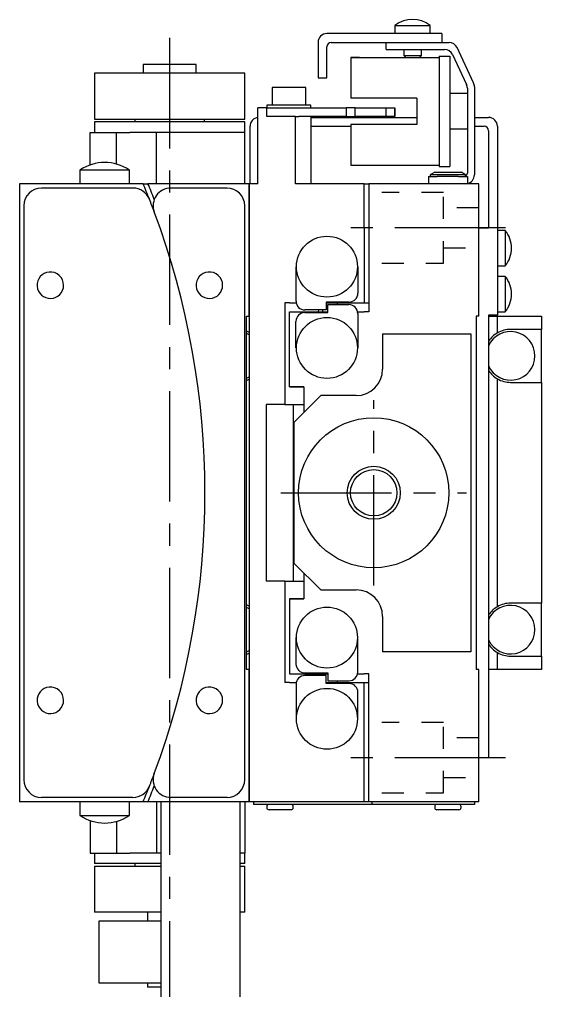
# Model space of a CAD drawing. Extents: x 124 to 837, y 27 to 513.
# Drawn here: x 443.9 to 503, y 317.3 to 427.3 of the extents above; entities that cross this region are included whole.
import ezdxf

# ---------------------------------------------------------------- set-up
doc = ezdxf.new("R2010")
doc.units = 0
doc.header["$LTSCALE"] = 10
doc.linetypes.add('CENTER', pattern=[2, 1.25, -0.25, 0.25, -0.25])
doc.linetypes.add('DOT', pattern=[0.5, 0.25, -0.25])
doc.layers.add('1', color=7, linetype='CONTINUOUS')
doc.layers.add('11', color=7, linetype='CONTINUOUS')

msp = doc.modelspace()

# ---------------------------------------------------------------- linework, layer by layer
at = {"layer": '1', "color": 7, "linetype": 'CONTINUOUS'}
for p, q in [((491.75, 425.699999), (478.75, 425.699999)), ((486.45, 426.597998), (486.45, 425.699999)), ((486.45, 426.597998), (490.45, 426.597998)), ((490.45, 425.699999), (490.45, 426.597998)), ((491.75, 425.699999), (491.75, 424.699999)), ((477.75, 424.699999), (477.75, 420.699999)), ((479.25, 424.699999), (491.75, 424.699999)), ((485.45, 423.899999), (485.45, 424.699999)), ((491.75, 424.699999), (492.574653, 424.699999)), ((478.75, 420.699999), (478.75, 424.199999)), ((485.45, 423.899999), (492.064997, 423.899999)), ((487.45, 423.899999), (487.45, 423.199999)), ((489.45, 423.199999), (489.45, 423.899999)), ((495.356308, 420.100923), (493.480961, 424.122617)), ((481.45, 422.999999), (491.45, 422.999999)), ((482.45, 422.999999), (481.45, 422.999999)), ((481.45, 422.999999), (481.45, 418.399999)), ((482.45, 422.999999), (491.45, 422.999999)), ((487.45, 423.199999), (487.65, 422.999999)), ((487.45, 423.199999), (489.45, 423.199999)), ((489.25, 422.999999), (489.45, 423.199999)), ((491.45, 423.149999), (491.45, 410.649999)), ((491.45, 423.149999), (492.65, 423.149999)), ((492.65, 423.149999), (492.65, 410.649999)), ((492.971305, 423.322617), (494.556308, 419.923567)), ((460.95, 422.199999), (457.95, 422.199999)), ((457.95, 422.199999), (457.95, 421.199999)), ((463.95, 422.199999), (460.95, 422.199999)), ((463.95, 421.199999), (463.95, 422.199999)), ((469.45, 421.199999), (452.45, 421.199999)), ((452.45, 421.199999), (452.45, 415.999999)), ((469.45, 415.999999), (469.45, 421.199999)), ((477.75, 420.699999), (478.75, 420.699999)), ((472.55, 419.599999), (472.55, 417.599999)), ((476.35, 419.599999), (472.55, 419.599999)), ((476.35, 417.599999), (476.35, 419.599999)), ((494.65, 419.500949), (494.65, 409.899999)), ((495.45, 419.678304), (495.45, 409.699999)), ((488.95, 418.399999), (481.45, 418.399999)), ((488.95, 418.399999), (488.95, 415.399999)), ((494.65, 418.899999), (492.65, 418.899999)), ((471.95, 417.299999), (470.95, 417.299999)), ((470.95, 408.699999), (470.95, 417.299999)), ((476.95, 417.599999), (471.95, 417.599999)), ((471.95, 417.599999), (471.95, 417.299999)), ((471.95, 416.299999), (471.95, 417.299999)), ((471.95, 417.299999), (480.95, 417.299999)), ((476.95, 417.299999), (476.95, 417.599999)), ((480.95, 417.299999), (480.95, 416.299999)), ((481.95, 417.299999), (480.95, 417.299999)), ((481.95, 416.299999), (481.95, 417.299999)), ((481.95, 417.299999), (485.45, 417.299999)), ((485.45, 416.299999), (485.45, 417.299999)), ((485.45, 417.299999), (486.45, 417.299999)), ((486.45, 417.299999), (486.45, 416.299999)), ((486.45, 416.299999), (486.45, 417.299999)), ((452.45, 415.999999), (469.45, 415.999999)), ((457, 415.999999), (457, 415.699999)), ((464.9, 415.699999), (464.9, 415.999999)), ((475.18673, 416.299999), (471.95, 416.299999)), ((475.18673, 408.699999), (475.18673, 416.299999)), ((475.18673, 416.299999), (475.592282, 416.299999)), ((480.95, 416.299999), (475.592282, 416.299999)), ((476.95, 416.299999), (476.95, 408.699999)), ((476.95, 416.199999), (488.95, 416.199999)), ((480.95, 416.299999), (481.95, 416.299999)), ((485.45, 416.299999), (481.95, 416.299999)), ((486.45, 416.299999), (485.45, 416.299999)), ((495.45, 416.199999), (497.05, 416.199999)), ((469.45, 415.699999), (452.45, 415.699999)), ((452.45, 415.699999), (452.45, 414.499999)), ((469.45, 414.499999), (469.45, 415.699999)), ((470.05, 408.699999), (470.05, 415.199999)), ((476.95, 415.199999), (481.45, 415.199999)), ((481.45, 415.399999), (481.45, 410.799999)), ((488.95, 415.399999), (481.45, 415.399999)), ((482.45, 415.399999), (481.45, 415.399999)), ((488.95, 415.399999), (482.45, 415.399999)), ((492.65, 414.899999), (494.65, 414.899999)), ((495.45, 415.199999), (496.55, 415.199999)), ((497.05, 414.699999), (497.05, 403.699999)), ((498.05, 415.199999), (498.05, 393.799999)), ((451.95, 414.499999), (454.95, 414.499999)), ((451.95, 410.820172), (451.95, 414.499999)), ((454.95, 414.499999), (456.45, 414.499999)), ((454.95, 410.914085), (454.95, 414.499999)), ((459.45, 414.499999), (456.45, 414.499999)), ((469.45, 414.499999), (459.45, 414.499999)), ((459.45, 408.699999), (459.45, 414.499999)), ((469.45, 408.699999), (469.45, 414.499999)), ((453.599231, 410.242462), (450.799231, 410.242462)), ((450.799231, 410.242462), (450.799231, 408.699999)), ((456.399231, 410.242462), (453.599231, 410.242462)), ((456.399231, 408.699999), (456.399231, 410.242462)), ((481.45, 410.799999), (491.45, 410.799999)), ((491.45, 410.649999), (492.65, 410.649999)), ((490.25, 409.499999), (490.25, 408.699999)), ((490.25, 409.499999), (491.25, 409.499999)), ((490.95, 409.999999), (490.45, 409.711324)), ((492.555474, 409.711324), (490.45, 409.711324)), ((490.45, 409.711324), (490.45, 409.499999)), ((490.95, 409.999999), (493.95, 409.999999)), ((490.95, 409.999999), (492.370894, 409.999999)), ((493.65, 409.499999), (491.25, 409.499999)), ((492.370894, 409.999999), (493.95, 409.999999)), ((494.45, 409.711324), (492.555474, 409.711324)), ((493.65, 409.499999), (494.65, 409.499999)), ((494.45, 409.711324), (493.95, 409.999999)), ((494.45, 409.499999), (494.45, 409.711324)), ((494.65, 409.499999), (494.65, 408.720203)), ((443.95, 408.699999), (443.95, 338.699999)), ((457.95, 408.699999), (443.95, 408.699999)), ((456.803787, 408.199999), (446.45, 408.199999)), ((457.95, 408.699999), (458.49141, 408.699999)), ((469.95, 408.699999), (458.49141, 408.699999)), ((467.45, 408.199999), (461.086387, 408.199999)), ((469.95, 408.699999), (469.95, 393.699999)), ((470.95, 408.699999), (469.95, 408.699999)), ((469.95, 393.699999), (469.95, 408.699999)), ((482.969494, 408.699999), (475.18673, 408.699999)), ((482.969494, 403.699999), (482.969494, 408.699999)), ((482.969494, 408.699999), (483.494512, 408.699999)), ((483.494512, 408.699999), (483.494512, 394.199999)), ((495.95, 408.699999), (483.494512, 408.699999)), ((494.45, 408.699999), (494.65, 408.720203)), ((495.95, 393.699999), (495.95, 408.699999)), ((444.45, 406.199999), (444.45, 341.199999)), ((469.45, 341.199999), (469.45, 406.199999)), ((482.969494, 403.699999), (482.969493, 395.2)), ((495.95, 403.699999), (497.05, 403.699999)), ((498.947999, 403.399999), (498.05, 403.399999)), ((498.947999, 403.399999), (498.947999, 399.399999)), ((475.260541, 395.400004), (475.260541, 399.300004)), ((482.260541, 399.300004), (482.260541, 396.300004)), ((498.05, 399.399999), (498.947999, 399.399999)), ((498.947999, 398.199999), (498.05, 398.199999)), ((498.947999, 398.199999), (498.947999, 394.199999)), ((474.004985, 395.199999), (474.004985, 383.699999)), ((474.534542, 395.199999), (474.004985, 395.199999)), ((474.534542, 395.199999), (475.280746, 395.2)), ((481.260541, 395.300004), (478.660541, 395.300004)), ((478.660541, 395.300004), (478.660541, 394.400004)), ((481.260541, 395.300004), (478.660541, 395.300004)), ((478.660541, 395.2), (482.969493, 395.2)), ((478.851999, 394.100004), (478.851999, 395.000004)), ((478.851999, 395.000004), (481.251999, 395.000004)), ((479.95, 395.000004), (479.95, 395.199999)), ((482.969493, 395.199999), (483.494512, 395.199999)), ((474.534541, 385.7), (474.534541, 394.2)), ((474.534541, 394.2), (478.851999, 394.2)), ((476.251999, 394.100004), (478.851999, 394.100004)), ((478.660541, 394.400004), (476.260541, 394.400004)), ((478.660541, 394.400004), (476.260541, 394.400004)), ((477.819448, 394.200023), (477.841806, 394.400154)), ((478.23973, 394.40017), (478.259691, 394.200096)), ((482.231795, 394.2), (482.969494, 394.199999)), ((482.251999, 394.000004), (482.251999, 390.100004)), ((483.494512, 394.199999), (482.969494, 394.199999)), ((498.05, 393.799999), (497.05, 393.799999)), ((497.05, 393.799999), (497.05, 343.699999)), ((498.05, 394.199999), (498.947999, 394.199999)), ((469.65, 393.699999), (469.95, 393.699999)), ((469.65, 353.699999), (469.65, 393.699999)), ((469.95, 393.699999), (469.95, 353.699999)), ((475.251999, 390.100004), (475.251999, 393.100004)), ((495.65, 393.699999), (495.65, 353.699999)), ((495.95, 393.699999), (495.65, 393.699999)), ((497.05, 393.699999), (498.05, 393.699999)), ((498.05, 391.798075), (498.05, 393.699999)), ((498.05, 393.699999), (503.05, 393.699999)), ((503.05, 393.699999), (503.05, 392.199999)), ((485.05, 391.699999), (485.05, 387.699999)), ((485.05, 391.699999), (495.05, 391.699999)), ((495.05, 391.699999), (495.05, 355.699999)), ((503.05, 392.199999), (499.55, 392.199999)), ((503.05, 386.199999), (503.05, 392.199999)), ((498.05, 360.798075), (498.05, 386.601923)), ((499.55, 386.199999), (503.05, 386.199999)), ((503.05, 386.199999), (503.05, 361.199999)), ((474.534541, 385.7), (476.15, 385.7)), ((476.15, 385.699999), (474.534541, 385.699999)), ((476.15, 385.7), (476.15, 382.799999)), ((478.05, 384.699999), (475.05, 381.699999)), ((482.05, 384.699999), (478.05, 384.699999)), ((474.004985, 383.699999), (471.883651, 383.699999)), ((471.883651, 383.699999), (471.883651, 363.699999)), ((474.004985, 383.699999), (476.15, 383.699999)), ((474.95, 383.699999), (474.95, 363.699999)), ((475.05, 365.699999), (475.05, 381.699999)), ((475.05, 365.699999), (478.05, 362.699999)), ((476.15, 364.599999), (476.15, 361.699998)), ((474.004985, 363.699999), (471.883651, 363.699999)), ((474.004985, 363.699999), (474.004985, 352.199999)), ((474.004985, 363.699999), (476.15, 363.699999)), ((478.05, 362.699999), (482.05, 362.699999)), ((476.15, 361.699999), (474.534541, 361.699999)), ((474.534541, 361.699998), (474.534541, 353.199998)), ((474.534541, 361.699998), (476.15, 361.699998)), ((503.05, 361.199999), (499.55, 361.199999)), ((503.05, 355.199999), (503.05, 361.199999)), ((485.05, 359.699999), (485.05, 355.699999)), ((475.251999, 357.299994), (475.251999, 354.299994)), ((482.251999, 353.399994), (482.251999, 357.299994)), ((495.05, 355.699999), (485.05, 355.699999)), ((498.05, 353.699999), (498.05, 355.601923)), ((499.55, 355.199999), (503.05, 355.199999)), ((503.05, 355.199999), (503.05, 353.699999)), ((469.95, 353.699999), (469.65, 353.699999)), ((469.95, 353.699999), (469.95, 338.699999)), ((469.95, 338.699999), (469.95, 353.699999)), ((474.534541, 353.199998), (478.851999, 353.199998)), ((476.251999, 353.299994), (478.851999, 353.299994)), ((477.841796, 352.999915), (477.819452, 353.199925)), ((478.25969, 353.199885), (478.239739, 352.9999)), ((478.851999, 353.299994), (478.851999, 352.399994)), ((482.231795, 353.199998), (482.969493, 353.199998)), ((483.494512, 353.199999), (482.969493, 353.199998)), ((483.494512, 338.699999), (483.494512, 353.199999)), ((495.95, 353.699999), (495.65, 353.699999)), ((495.95, 338.699999), (495.95, 353.699999)), ((498.05, 353.699999), (497.05, 353.699999)), ((503.05, 353.699999), (498.05, 353.699999)), ((474.534541, 352.199998), (474.004985, 352.199999)), ((474.534541, 352.199998), (475.280746, 352.199998)), ((475.260541, 351.999994), (475.260541, 348.099994)), ((478.660541, 352.999994), (476.260541, 352.999994)), ((478.660541, 352.999994), (476.260541, 352.999994)), ((478.660541, 352.099994), (478.660541, 352.999994)), ((478.660541, 352.199998), (482.969493, 352.199998)), ((481.260541, 352.099994), (478.660541, 352.099994)), ((481.260541, 352.099994), (478.660541, 352.099994)), ((478.851999, 352.399994), (481.251999, 352.399994)), ((479.95, 352.199999), (479.95, 352.399994)), ((482.969493, 352.199999), (483.494512, 352.199999)), ((482.969493, 343.699998), (482.969493, 352.199998)), ((482.260541, 348.099994), (482.260541, 351.099994)), ((482.969494, 338.699999), (482.969493, 343.699998)), ((497.05, 343.699999), (495.95, 343.699999)), ((456.803787, 339.199999), (446.45, 339.199999)), ((467.45, 339.199999), (461.086387, 339.199999)), ((457.95, 338.699999), (443.95, 338.699999)), ((450.799231, 338.699999), (450.799231, 337.157536)), ((456.399231, 337.157536), (456.399231, 338.699999)), ((458.49141, 338.699999), (457.95, 338.699999)), ((469.95, 338.699999), (458.49141, 338.699999)), ((459.45, 338.699999), (459.45, 332.899999)), ((459.95, 338.699999), (459.95, 314.199999)), ((468.95, 314.199999), (468.95, 338.699999)), ((469.45, 338.699999), (469.45, 332.899999)), ((482.969494, 338.699999), (469.95, 338.699999)), ((470.45, 338.699999), (470.45, 338.399999)), ((472.45, 338.399999), (470.45, 338.399999)), ((471.95, 338.149999), (471.95, 338.049999)), ((473.3264, 337.799999), (472.2, 337.799999)), ((481.653296, 338.399999), (472.45, 338.399999)), ((474.7, 337.799999), (473.3264, 337.799999)), ((474.95, 338.049999), (474.95, 338.149999)), ((483.568021, 338.399999), (481.653296, 338.399999)), ((483.494512, 338.699999), (482.969494, 338.699999)), ((495.95, 338.699999), (483.494512, 338.699999)), ((483.82493, 338.399999), (483.568021, 338.399999)), ((483.82493, 338.699999), (483.82493, 338.399999)), ((485.82493, 338.399999), (483.82493, 338.399999)), ((493.45, 338.399999), (485.82493, 338.399999)), ((490.95, 338.149999), (490.95, 338.049999)), ((492.3264, 337.799999), (491.2, 337.799999)), ((493.7, 337.799999), (492.3264, 337.799999)), ((495.45, 338.399999), (493.45, 338.399999)), ((493.95, 338.049999), (493.95, 338.149999)), ((495.45, 338.699999), (495.45, 338.399999)), ((450.799231, 337.157536), (456.399231, 337.157536)), ((451.95, 336.579826), (451.95, 332.899999)), ((454.95, 336.485913), (454.95, 332.899999)), ((451.95, 332.899999), (454.95, 332.899999)), ((452.45, 332.899999), (452.45, 331.699999)), ((454.95, 332.899999), (456.45, 332.899999)), ((459.45, 332.899999), (456.45, 332.899999)), ((459.95, 332.899999), (459.45, 332.899999)), ((469.45, 332.899999), (468.95, 332.899999)), ((469.45, 331.699999), (469.45, 332.899999)), ((459.95, 331.699999), (452.45, 331.699999)), ((452.45, 331.399999), (459.95, 331.399999)), ((452.45, 331.399999), (452.45, 326.199999)), ((457, 331.699999), (457, 331.399999)), ((469.45, 331.699999), (468.95, 331.699999)), ((468.95, 331.399999), (469.45, 331.399999)), ((469.45, 326.199999), (469.45, 331.399999)), ((459.95, 326.199999), (452.45, 326.199999)), ((458.45, 326.199999), (458.45, 325.199999)), ((469.45, 326.199999), (468.95, 326.199999)), ((459.95, 325.199999), (452.95, 325.199999)), ((452.95, 325.199999), (452.95, 318.199999)), ((452.95, 318.199999), (459.95, 318.199999)), ((458.45, 318.199999), (458.45, 317.699999)), ((459.95, 317.699999), (458.45, 317.699999))]:
    msp.add_line(p, q, dxfattribs=at)
at = {"layer": '1', "color": 4, "linetype": 'DOT'}
for p, q in [((491.95, 407.699999), (484.967982, 407.699999)), ((491.95, 399.699999), (491.95, 407.699999)), ((495.95, 405.949999), (491.95, 405.949999)), ((491.95, 401.449999), (495.95, 401.449999)), ((484.968006, 399.699999), (491.95, 399.699999)), ((491.95, 347.699999), (484.968006, 347.699999)), ((491.95, 339.699999), (491.95, 347.699999)), ((495.95, 345.949999), (491.95, 345.949999)), ((491.95, 341.449999), (495.95, 341.449999)), ((484.967982, 339.699999), (491.95, 339.699999))]:
    msp.add_line(p, q, dxfattribs=at)
at = {"layer": '1', "color": 7, "linetype": 'CONTINUOUS'}
for centre, radius in [((478.760543, 399.3), 3.45), ((478.760543, 390.1), 3.45), ((484.05, 373.699999), 8.5), ((484.05, 373.699999), 3), ((478.760543, 357.299998), 3.45), ((478.760543, 348.099998), 3.45)]:
    msp.add_circle(centre, radius, dxfattribs=at)
at = {"layer": '1', "color": 4, "linetype": 'CONTINUOUS'}
msp.add_circle((484.05, 373.699999), 2.625, dxfattribs=at)
at = {"layer": '1', "color": 7, "linetype": 'CONTINUOUS'}
for centre, radius, start, end in [((488.45, 424.099999), 3.2, 51.317813, 128.682187), ((478.75, 424.699999), 1, 90, 180), ((479.25, 424.199999), 0.5, 90, 180), ((492.574653, 423.699999), 1, 25, 90), ((492.064997, 422.899999), 1, 25, 90), ((493.65, 419.500949), 1, 0, 25), ((494.45, 419.678304), 1, 0, 25), ((471.05, 415.199999), 1, 95.73917, 180), ((497.05, 415.199999), 1, 0, 90), ((496.55, 414.699999), 0.5, 0, 90), ((453.599231, 406.099999), 5, 55.944202, 124.055798), ((494.25, 409.899999), 0.4, 300, 0), ((494.45, 409.699999), 1, 281.536959, 0), ((446.45, 406.199999), 2, 90, 180), ((456.803787, 406.199999), 2, 21.417955, 90), ((373.95, 373.699999), 91, 21.417955, 22.619865), ((373.95, 373.699999), 91.5, 21.276097, 22.489472), ((461.086387, 406.199999), 2, 90, 200.454435), ((467.45, 406.199999), 2, 0, 90), ((373.95, 373.699999), 91, 20.454435, 21.417955), ((373.95, 373.699999), 91, 339.545565, 20.454435), ((373.95, 373.699999), 91, 339.545565, 20.454435), ((496.45, 401.399999), 3.2, 0, 38.682187), ((496.45, 401.399999), 3.2, 321.317813, 0), ((447.449999, 397.199999), 1.5, 95.674666, 0), ((447.449999, 397.199999), 1.5, 0, 95.674666), ((465.449999, 397.199999), 1.5, 95.674666, 0), ((465.449999, 397.199999), 1.5, 0, 95.674666), ((496.45, 396.199999), 3.2, 0, 38.682187), ((481.260541, 396.300004), 1, 270, 0), ((496.45, 396.199999), 3.2, 321.317813, 0), ((476.260541, 395.400004), 1, 180, 270), ((481.251999, 394.000004), 1, 0, 90), ((476.251999, 393.100004), 1, 90, 180), ((468.55, 389.199999), 3, 62.181861, 68.489812), ((468.55, 389.199999), 2.75, 59.396705, 66.421822), ((499.55, 389.199999), 2.75, 204.619977, 155.380023), ((499.55, 389.199999), 3, 120, 146.44269), ((499.55, 389.199999), 3, 90, 120), ((482.05, 387.699999), 3, 270, 0), ((499.55, 389.199999), 3, 213.55731, 240), ((468.55, 389.199999), 2.75, 293.578178, 300.603295), ((468.55, 389.199999), 3, 291.510188, 297.818139), ((499.55, 389.199999), 3, 240, 270), ((482.05, 359.699999), 3, 0, 90), ((468.55, 358.199999), 3, 62.181861, 68.489812), ((468.55, 358.199999), 2.75, 59.396705, 66.421822), ((499.55, 358.199999), 2.75, 204.619977, 155.380023), ((499.55, 358.199999), 3, 120, 146.44269), ((499.55, 358.199999), 3, 90, 120), ((499.55, 358.199999), 3, 213.55731, 240), ((468.55, 358.199999), 2.75, 293.578178, 300.603295), ((468.55, 358.199999), 3, 291.510188, 297.818139), ((499.55, 358.199999), 3, 240, 270), ((476.251999, 354.299994), 1, 180, 270), ((481.251999, 353.399994), 1, 270, 0), ((476.260541, 351.999994), 1, 90, 180), ((481.260541, 351.099994), 1, 0, 90), ((447.449999, 350.199999), 1.5, 95.674666, 0), ((447.449999, 350.199999), 1.5, 0, 95.674666), ((465.449999, 350.199999), 1.5, 95.674666, 0), ((465.449999, 350.199999), 1.5, 0, 95.674666), ((446.45, 341.199999), 2, 180, 270), ((373.95, 373.699999), 91, 338.582045, 339.545565), ((461.086387, 341.199999), 2, 159.545565, 270), ((467.45, 341.199999), 2, 270, 0), ((456.803787, 341.199999), 2, 270, 338.582045), ((373.95, 373.699999), 91, 337.380135, 338.582045), ((373.95, 373.699999), 91.5, 337.510528, 338.723903), ((472.2, 338.149999), 0.25, 90, 180), ((472.2, 338.049999), 0.25, 180, 270), ((474.7, 338.149999), 0.25, 0, 90), ((474.7, 338.049999), 0.25, 270, 0), ((491.2, 338.149999), 0.25, 90, 180), ((491.2, 338.049999), 0.25, 180, 270), ((493.7, 338.149999), 0.25, 0, 90), ((493.7, 338.049999), 0.25, 270, 0), ((453.599231, 341.299999), 5, 235.944202, 304.055798)]:
    msp.add_arc(centre, radius, start, end, dxfattribs=at)
at = {"layer": '11', "color": 4, "linetype": 'CENTER'}
for p, q in [((460.95, 425.199999), (460.95, 229.199999)), ((498.95, 403.699999), (480.494512, 403.699999)), ((484.05, 363.199999), (484.05, 384.199999)), ((473.55, 373.699999), (494.55, 373.699999)), ((498.95, 343.699999), (480.494512, 343.699999))]:
    msp.add_line(p, q, dxfattribs=at)

doc.saveas('drawing.dxf')
